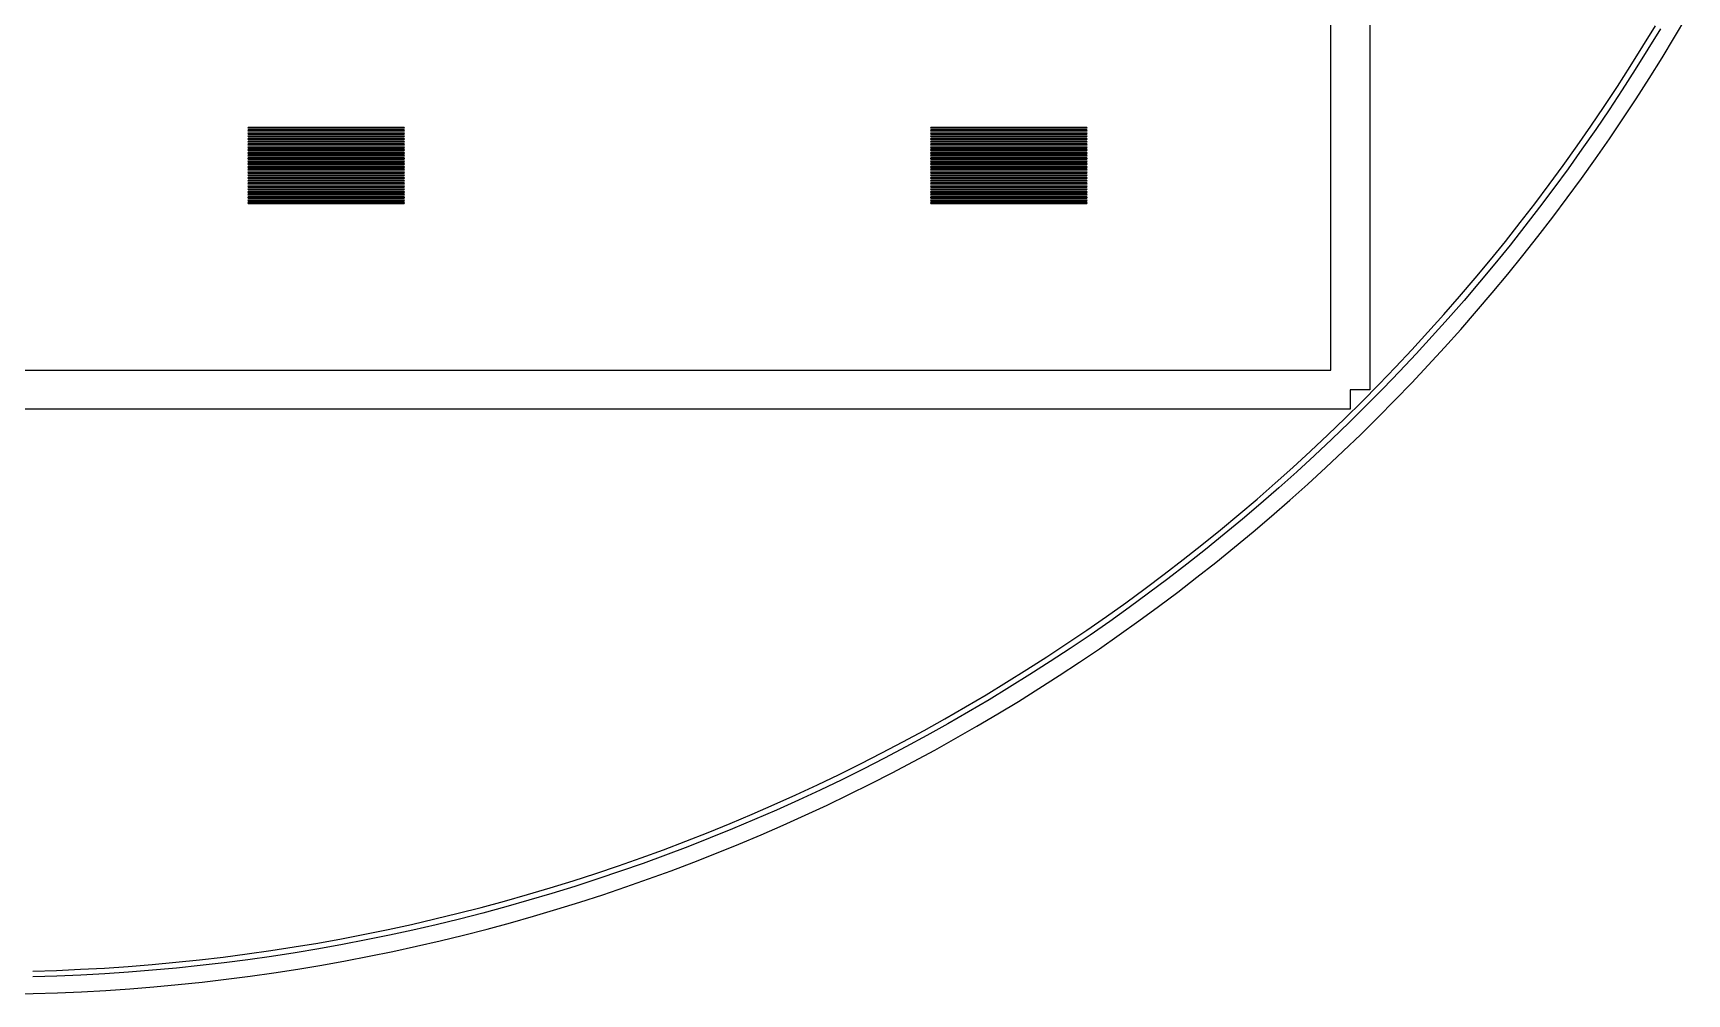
# Model space of a CAD drawing. Extents: x -16 to 83, y -18 to 83.
# Drawn here: x 33.48 to 75.88, y -18.25 to 6.4 of the extents above; entities that cross this region are included whole.
import ezdxf

# ---------------------------------------------------------------- set-up
doc = ezdxf.new("R2010")
doc.units = 0

msp = doc.modelspace()

# ---------------------------------------------------------------- linework, layer by layer
for p, q in [((67.75, 67.25), (67.75, -2.75)), ((66.75, -2.25), (66.75, 66.75)), ((75.5653, 6.28781), (75.8806, 6.82132)), ((74.7539, 6.05986), (75.0721, 6.58342)), ((75.2008, 6.50632), (74.8816, 5.98119)), ((74.4293, 5.54025), (74.7539, 6.05986)), ((74.8816, 5.98119), (74.556, 5.46001)), ((75.2434, 5.75822), (75.5653, 6.28781)), ((74.0984, 5.02466), (74.4293, 5.54025)), ((74.9151, 5.23262), (75.2434, 5.75822)), ((74.556, 5.46001), (74.2241, 4.94286)), ((74.5803, 4.71109), (74.9151, 5.23262)), ((73.7611, 4.51317), (74.0984, 5.02466)), ((74.2241, 4.94286), (73.8858, 4.42982)), ((74.2392, 4.19371), (74.5803, 4.71109)), ((73.4176, 4.00584), (73.7611, 4.51317)), ((73.8858, 4.42982), (73.5413, 3.92099)), ((39, 3.97499), (39, 3.98499)), ((39, 3.98499), (43, 3.98499)), ((43, 3.97499), (39, 3.97499)), ((39, 3.935), (39, 3.94499)), ((39, 3.94499), (43, 3.94499)), ((43, 3.935), (39, 3.935)), ((39, 3.89499), (39, 3.905)), ((39, 3.905), (43, 3.905)), ((43, 3.89499), (39, 3.89499)), ((39, 3.855), (39, 3.86499)), ((39, 3.86499), (43, 3.86499)), ((43, 3.855), (39, 3.855)), ((39, 3.81499), (39, 3.825)), ((39, 3.825), (43, 3.825)), ((43, 3.98499), (43, 3.97499)), ((43, 3.94499), (43, 3.935)), ((43, 3.905), (43, 3.89499)), ((43, 3.86499), (43, 3.855)), ((43, 3.825), (43, 3.81499)), ((56.5, 3.97499), (56.5, 3.98499)), ((56.5, 3.98499), (60.5, 3.98499)), ((60.5, 3.97499), (56.5, 3.97499)), ((56.5, 3.935), (56.5, 3.94499)), ((56.5, 3.94499), (60.5, 3.94499)), ((60.5, 3.935), (56.5, 3.935)), ((56.5, 3.89499), (56.5, 3.905)), ((56.5, 3.905), (60.5, 3.905)), ((60.5, 3.89499), (56.5, 3.89499)), ((56.5, 3.855), (56.5, 3.86499)), ((56.5, 3.86499), (60.5, 3.86499)), ((60.5, 3.855), (56.5, 3.855)), ((56.5, 3.81499), (56.5, 3.825)), ((56.5, 3.825), (60.5, 3.825)), ((60.5, 3.98499), (60.5, 3.97499)), ((60.5, 3.94499), (60.5, 3.935)), ((60.5, 3.905), (60.5, 3.89499)), ((60.5, 3.86499), (60.5, 3.855)), ((60.5, 3.825), (60.5, 3.81499)), ((73.0679, 3.50278), (73.4176, 4.00584)), ((73.5413, 3.92099), (73.1906, 3.41641)), ((73.8918, 3.68056), (74.2392, 4.19371)), ((43, 3.81499), (39, 3.81499)), ((39, 3.77499), (39, 3.78499)), ((39, 3.78499), (43, 3.78499)), ((43, 3.77499), (39, 3.77499)), ((39, 3.73499), (39, 3.745)), ((39, 3.745), (43, 3.745)), ((43, 3.73499), (39, 3.73499)), ((39, 3.69499), (39, 3.70499)), ((39, 3.70499), (43, 3.70499)), ((43, 3.69499), (39, 3.69499)), ((39, 3.655), (39, 3.66499)), ((39, 3.66499), (43, 3.66499)), ((43, 3.655), (39, 3.655)), ((39, 3.61499), (39, 3.625)), ((39, 3.625), (43, 3.625)), ((43, 3.61499), (39, 3.61499)), ((39, 3.575), (39, 3.58499)), ((39, 3.58499), (43, 3.58499)), ((43, 3.575), (39, 3.575)), ((39, 3.53499), (39, 3.545)), ((39, 3.545), (43, 3.545)), ((43, 3.53499), (39, 3.53499)), ((39, 3.495), (39, 3.50499)), ((39, 3.50499), (43, 3.50499)), ((43, 3.495), (39, 3.495)), ((39, 3.45499), (39, 3.465)), ((39, 3.465), (43, 3.465)), ((43, 3.45499), (39, 3.45499)), ((39, 3.41499), (39, 3.42499)), ((39, 3.42499), (43, 3.42499)), ((43, 3.41499), (39, 3.41499)), ((43, 3.78499), (43, 3.77499)), ((43, 3.745), (43, 3.73499)), ((43, 3.70499), (43, 3.69499)), ((43, 3.66499), (43, 3.655)), ((43, 3.625), (43, 3.61499)), ((43, 3.58499), (43, 3.575)), ((43, 3.545), (43, 3.53499)), ((43, 3.50499), (43, 3.495)), ((43, 3.465), (43, 3.45499)), ((43, 3.42499), (43, 3.41499)), ((60.5, 3.81499), (56.5, 3.81499)), ((56.5, 3.77499), (56.5, 3.78499)), ((56.5, 3.78499), (60.5, 3.78499)), ((60.5, 3.77499), (56.5, 3.77499)), ((56.5, 3.73499), (56.5, 3.745)), ((56.5, 3.745), (60.5, 3.745)), ((60.5, 3.73499), (56.5, 3.73499)), ((56.5, 3.69499), (56.5, 3.70499)), ((56.5, 3.70499), (60.5, 3.70499)), ((60.5, 3.69499), (56.5, 3.69499)), ((56.5, 3.655), (56.5, 3.66499)), ((56.5, 3.66499), (60.5, 3.66499)), ((60.5, 3.655), (56.5, 3.655)), ((56.5, 3.61499), (56.5, 3.625)), ((56.5, 3.625), (60.5, 3.625)), ((60.5, 3.61499), (56.5, 3.61499)), ((56.5, 3.575), (56.5, 3.58499)), ((56.5, 3.58499), (60.5, 3.58499)), ((60.5, 3.575), (56.5, 3.575)), ((56.5, 3.53499), (56.5, 3.545)), ((56.5, 3.545), (60.5, 3.545)), ((60.5, 3.53499), (56.5, 3.53499)), ((56.5, 3.495), (56.5, 3.50499)), ((56.5, 3.50499), (60.5, 3.50499)), ((60.5, 3.495), (56.5, 3.495)), ((56.5, 3.45499), (56.5, 3.465)), ((56.5, 3.465), (60.5, 3.465)), ((60.5, 3.45499), (56.5, 3.45499)), ((56.5, 3.41499), (56.5, 3.42499)), ((56.5, 3.42499), (60.5, 3.42499)), ((60.5, 3.41499), (56.5, 3.41499)), ((60.5, 3.78499), (60.5, 3.77499)), ((60.5, 3.745), (60.5, 3.73499)), ((60.5, 3.70499), (60.5, 3.69499)), ((60.5, 3.66499), (60.5, 3.655)), ((60.5, 3.625), (60.5, 3.61499)), ((60.5, 3.58499), (60.5, 3.575)), ((60.5, 3.545), (60.5, 3.53499)), ((60.5, 3.50499), (60.5, 3.495)), ((60.5, 3.465), (60.5, 3.45499)), ((60.5, 3.42499), (60.5, 3.41499)), ((72.7121, 3.00404), (73.0679, 3.50278)), ((73.1906, 3.41641), (72.8336, 2.91618)), ((73.538, 3.17169), (73.8918, 3.68056)), ((39, 3.375), (39, 3.38499)), ((39, 3.38499), (43, 3.38499)), ((43, 3.375), (39, 3.375)), ((39, 3.33499), (39, 3.34499)), ((39, 3.34499), (43, 3.34499)), ((43, 3.33499), (39, 3.33499)), ((39, 3.295), (39, 3.30499)), ((39, 3.30499), (43, 3.30499)), ((43, 3.295), (39, 3.295)), ((39, 3.25499), (39, 3.265)), ((39, 3.265), (43, 3.265)), ((43, 3.25499), (39, 3.25499)), ((39, 3.215), (39, 3.22499)), ((39, 3.22499), (43, 3.22499)), ((43, 3.215), (39, 3.215)), ((39, 3.17499), (39, 3.185)), ((39, 3.185), (43, 3.185)), ((43, 3.17499), (39, 3.17499)), ((39, 3.13499), (39, 3.14499)), ((39, 3.14499), (43, 3.14499)), ((43, 3.13499), (39, 3.13499)), ((39, 3.09499), (39, 3.105)), ((39, 3.105), (43, 3.105)), ((43, 3.09499), (39, 3.09499)), ((39, 3.05499), (39, 3.06499)), ((39, 3.06499), (43, 3.06499)), ((43, 3.05499), (39, 3.05499)), ((39, 3.015), (39, 3.02499)), ((39, 3.02499), (43, 3.02499)), ((43, 3.015), (39, 3.015)), ((39, 2.97501), (39, 2.985)), ((39, 2.985), (43, 2.985)), ((43, 2.97501), (39, 2.97501)), ((43, 3.38499), (43, 3.375)), ((43, 3.34499), (43, 3.33499)), ((43, 3.30499), (43, 3.295)), ((43, 3.265), (43, 3.25499)), ((43, 3.22499), (43, 3.215)), ((43, 3.185), (43, 3.17499)), ((43, 3.14499), (43, 3.13499)), ((43, 3.105), (43, 3.09499)), ((43, 3.06499), (43, 3.05499)), ((43, 3.02499), (43, 3.015)), ((43, 2.985), (43, 2.97501)), ((56.5, 3.375), (56.5, 3.38499)), ((56.5, 3.38499), (60.5, 3.38499)), ((60.5, 3.375), (56.5, 3.375)), ((56.5, 3.33499), (56.5, 3.34499)), ((56.5, 3.34499), (60.5, 3.34499)), ((60.5, 3.33499), (56.5, 3.33499)), ((56.5, 3.295), (56.5, 3.30499)), ((56.5, 3.30499), (60.5, 3.30499)), ((60.5, 3.295), (56.5, 3.295)), ((56.5, 3.25499), (56.5, 3.265)), ((56.5, 3.265), (60.5, 3.265)), ((60.5, 3.25499), (56.5, 3.25499)), ((56.5, 3.215), (56.5, 3.22499)), ((56.5, 3.22499), (60.5, 3.22499)), ((60.5, 3.215), (56.5, 3.215)), ((56.5, 3.17499), (56.5, 3.185)), ((56.5, 3.185), (60.5, 3.185)), ((60.5, 3.17499), (56.5, 3.17499)), ((56.5, 3.13499), (56.5, 3.14499)), ((56.5, 3.14499), (60.5, 3.14499)), ((60.5, 3.13499), (56.5, 3.13499)), ((56.5, 3.09499), (56.5, 3.105)), ((56.5, 3.105), (60.5, 3.105)), ((60.5, 3.09499), (56.5, 3.09499)), ((56.5, 3.05499), (56.5, 3.06499)), ((56.5, 3.06499), (60.5, 3.06499)), ((60.5, 3.05499), (56.5, 3.05499)), ((56.5, 3.015), (56.5, 3.02499)), ((56.5, 3.02499), (60.5, 3.02499)), ((60.5, 3.015), (56.5, 3.015)), ((56.5, 2.97501), (56.5, 2.985)), ((56.5, 2.985), (60.5, 2.985)), ((60.5, 2.97501), (56.5, 2.97501)), ((60.5, 3.38499), (60.5, 3.375)), ((60.5, 3.34499), (60.5, 3.33499)), ((60.5, 3.30499), (60.5, 3.295)), ((60.5, 3.265), (60.5, 3.25499)), ((60.5, 3.22499), (60.5, 3.215)), ((60.5, 3.185), (60.5, 3.17499)), ((60.5, 3.14499), (60.5, 3.13499)), ((60.5, 3.105), (60.5, 3.09499)), ((60.5, 3.06499), (60.5, 3.05499)), ((60.5, 3.02499), (60.5, 3.015)), ((60.5, 2.985), (60.5, 2.97501)), ((72.3501, 2.50972), (72.7121, 3.00404)), ((73.1781, 2.66722), (73.538, 3.17169)), ((39, 2.93501), (39, 2.94501)), ((39, 2.94501), (43, 2.94501)), ((43, 2.93501), (39, 2.93501)), ((39, 2.895), (39, 2.90501)), ((39, 2.90501), (43, 2.90501)), ((43, 2.895), (39, 2.895)), ((39, 2.85501), (39, 2.86501)), ((39, 2.86501), (43, 2.86501)), ((43, 2.85501), (39, 2.85501)), ((39, 2.815), (39, 2.82501)), ((39, 2.82501), (43, 2.82501)), ((43, 2.815), (39, 2.815)), ((39, 2.77501), (39, 2.785)), ((39, 2.785), (43, 2.785)), ((43, 2.77501), (39, 2.77501)), ((39, 2.735), (39, 2.74501)), ((39, 2.74501), (43, 2.74501)), ((43, 2.735), (39, 2.735)), ((39, 2.69501), (39, 2.705)), ((39, 2.705), (43, 2.705)), ((43, 2.69501), (39, 2.69501)), ((39, 2.65501), (39, 2.66501)), ((39, 2.66501), (43, 2.66501)), ((43, 2.65501), (39, 2.65501)), ((39, 2.61501), (39, 2.625)), ((39, 2.625), (43, 2.625)), ((43, 2.61501), (39, 2.61501)), ((39, 2.57501), (39, 2.58501)), ((39, 2.58501), (43, 2.58501)), ((43, 2.57501), (39, 2.57501)), ((39, 2.535), (39, 2.54501)), ((39, 2.54501), (43, 2.54501)), ((43, 2.94501), (43, 2.93501)), ((43, 2.90501), (43, 2.895)), ((43, 2.86501), (43, 2.85501)), ((43, 2.82501), (43, 2.815)), ((43, 2.785), (43, 2.77501)), ((43, 2.74501), (43, 2.735)), ((43, 2.705), (43, 2.69501)), ((43, 2.66501), (43, 2.65501)), ((43, 2.625), (43, 2.61501)), ((43, 2.58501), (43, 2.57501)), ((43, 2.54501), (43, 2.535)), ((56.5, 2.93501), (56.5, 2.94501)), ((56.5, 2.94501), (60.5, 2.94501)), ((60.5, 2.93501), (56.5, 2.93501)), ((56.5, 2.895), (56.5, 2.90501)), ((56.5, 2.90501), (60.5, 2.90501)), ((60.5, 2.895), (56.5, 2.895)), ((56.5, 2.85501), (56.5, 2.86501)), ((56.5, 2.86501), (60.5, 2.86501)), ((60.5, 2.85501), (56.5, 2.85501)), ((56.5, 2.815), (56.5, 2.82501)), ((56.5, 2.82501), (60.5, 2.82501)), ((60.5, 2.815), (56.5, 2.815)), ((56.5, 2.77501), (56.5, 2.785)), ((56.5, 2.785), (60.5, 2.785)), ((60.5, 2.77501), (56.5, 2.77501)), ((56.5, 2.735), (56.5, 2.74501)), ((56.5, 2.74501), (60.5, 2.74501)), ((60.5, 2.735), (56.5, 2.735)), ((56.5, 2.69501), (56.5, 2.705)), ((56.5, 2.705), (60.5, 2.705)), ((60.5, 2.69501), (56.5, 2.69501)), ((56.5, 2.65501), (56.5, 2.66501)), ((56.5, 2.66501), (60.5, 2.66501)), ((60.5, 2.65501), (56.5, 2.65501)), ((56.5, 2.61501), (56.5, 2.625)), ((56.5, 2.625), (60.5, 2.625)), ((60.5, 2.61501), (56.5, 2.61501)), ((56.5, 2.57501), (56.5, 2.58501)), ((56.5, 2.58501), (60.5, 2.58501)), ((60.5, 2.57501), (56.5, 2.57501)), ((56.5, 2.535), (56.5, 2.54501)), ((56.5, 2.54501), (60.5, 2.54501)), ((60.5, 2.94501), (60.5, 2.93501)), ((60.5, 2.90501), (60.5, 2.895)), ((60.5, 2.86501), (60.5, 2.85501)), ((60.5, 2.82501), (60.5, 2.815)), ((60.5, 2.785), (60.5, 2.77501)), ((60.5, 2.74501), (60.5, 2.735)), ((60.5, 2.705), (60.5, 2.69501)), ((60.5, 2.66501), (60.5, 2.65501)), ((60.5, 2.625), (60.5, 2.61501)), ((60.5, 2.58501), (60.5, 2.57501)), ((60.5, 2.54501), (60.5, 2.535)), ((72.8336, 2.91618), (72.4706, 2.42036)), ((72.812, 2.16719), (73.1781, 2.66722)), ((43, 2.535), (39, 2.535)), ((39, 2.49501), (39, 2.505)), ((39, 2.505), (43, 2.505)), ((43, 2.49501), (39, 2.49501)), ((39, 2.455), (39, 2.46501)), ((39, 2.46501), (43, 2.46501)), ((43, 2.455), (39, 2.455)), ((39, 2.41501), (39, 2.425)), ((39, 2.425), (43, 2.425)), ((43, 2.41501), (39, 2.41501)), ((39, 2.375), (39, 2.38501)), ((39, 2.38501), (43, 2.38501)), ((43, 2.375), (39, 2.375)), ((39, 2.33501), (39, 2.345)), ((39, 2.345), (43, 2.345)), ((43, 2.33501), (39, 2.33501)), ((39, 2.29501), (39, 2.30501)), ((39, 2.30501), (43, 2.30501)), ((43, 2.29501), (39, 2.29501)), ((39, 2.255), (39, 2.26501)), ((39, 2.26501), (43, 2.26501)), ((43, 2.255), (39, 2.255)), ((39, 2.21501), (39, 2.22501)), ((39, 2.22501), (43, 2.22501)), ((43, 2.21501), (39, 2.21501)), ((39, 2.175), (39, 2.18501)), ((39, 2.18501), (43, 2.18501)), ((43, 2.175), (39, 2.175)), ((39, 2.13501), (39, 2.145)), ((39, 2.145), (43, 2.145)), ((43, 2.13501), (39, 2.13501)), ((43, 2.505), (43, 2.49501)), ((43, 2.46501), (43, 2.455)), ((43, 2.425), (43, 2.41501)), ((43, 2.38501), (43, 2.375)), ((43, 2.345), (43, 2.33501)), ((43, 2.30501), (43, 2.29501)), ((43, 2.26501), (43, 2.255)), ((43, 2.22501), (43, 2.21501)), ((43, 2.18501), (43, 2.175)), ((43, 2.145), (43, 2.13501)), ((60.5, 2.535), (56.5, 2.535)), ((56.5, 2.49501), (56.5, 2.505)), ((56.5, 2.505), (60.5, 2.505)), ((60.5, 2.49501), (56.5, 2.49501)), ((56.5, 2.455), (56.5, 2.46501)), ((56.5, 2.46501), (60.5, 2.46501)), ((60.5, 2.455), (56.5, 2.455)), ((56.5, 2.41501), (56.5, 2.425)), ((56.5, 2.425), (60.5, 2.425)), ((60.5, 2.41501), (56.5, 2.41501)), ((56.5, 2.375), (56.5, 2.38501)), ((56.5, 2.38501), (60.5, 2.38501)), ((60.5, 2.375), (56.5, 2.375)), ((56.5, 2.33501), (56.5, 2.345)), ((56.5, 2.345), (60.5, 2.345)), ((60.5, 2.33501), (56.5, 2.33501)), ((56.5, 2.29501), (56.5, 2.30501)), ((56.5, 2.30501), (60.5, 2.30501)), ((60.5, 2.29501), (56.5, 2.29501)), ((56.5, 2.255), (56.5, 2.26501)), ((56.5, 2.26501), (60.5, 2.26501)), ((60.5, 2.255), (56.5, 2.255)), ((56.5, 2.21501), (56.5, 2.22501)), ((56.5, 2.22501), (60.5, 2.22501)), ((60.5, 2.21501), (56.5, 2.21501)), ((56.5, 2.175), (56.5, 2.18501)), ((56.5, 2.18501), (60.5, 2.18501)), ((60.5, 2.175), (56.5, 2.175)), ((56.5, 2.13501), (56.5, 2.145)), ((56.5, 2.145), (60.5, 2.145)), ((60.5, 2.13501), (56.5, 2.13501)), ((60.5, 2.505), (60.5, 2.49501)), ((60.5, 2.46501), (60.5, 2.455)), ((60.5, 2.425), (60.5, 2.41501)), ((60.5, 2.38501), (60.5, 2.375)), ((60.5, 2.345), (60.5, 2.33501)), ((60.5, 2.30501), (60.5, 2.29501)), ((60.5, 2.26501), (60.5, 2.255)), ((60.5, 2.22501), (60.5, 2.21501)), ((60.5, 2.18501), (60.5, 2.175)), ((60.5, 2.145), (60.5, 2.13501)), ((71.9821, 2.01987), (72.3501, 2.50972)), ((72.4706, 2.42036), (72.1015, 1.92905)), ((72.4398, 1.67169), (72.812, 2.16719)), ((39, 2.095), (39, 2.10501)), ((39, 2.10501), (43, 2.10501)), ((43, 2.095), (39, 2.095)), ((39, 2.05501), (39, 2.065)), ((39, 2.065), (43, 2.065)), ((43, 2.05501), (39, 2.05501)), ((39, 2.01501), (39, 2.02501)), ((39, 2.02501), (43, 2.02501)), ((43, 2.01501), (39, 2.01501)), ((43, 2.10501), (43, 2.095)), ((43, 2.065), (43, 2.05501)), ((43, 2.02501), (43, 2.01501)), ((56.5, 2.095), (56.5, 2.10501)), ((56.5, 2.10501), (60.5, 2.10501)), ((60.5, 2.095), (56.5, 2.095)), ((56.5, 2.05501), (56.5, 2.065)), ((56.5, 2.065), (60.5, 2.065)), ((60.5, 2.05501), (56.5, 2.05501)), ((56.5, 2.01501), (56.5, 2.02501)), ((56.5, 2.02501), (60.5, 2.02501)), ((60.5, 2.01501), (56.5, 2.01501)), ((60.5, 2.10501), (60.5, 2.095)), ((60.5, 2.065), (60.5, 2.05501)), ((60.5, 2.02501), (60.5, 2.01501)), ((71.6082, 1.53458), (71.9821, 2.01987)), ((72.1015, 1.92905), (71.7264, 1.44229)), ((71.2283, 1.05389), (71.6082, 1.53458)), ((71.7264, 1.44229), (71.3454, 0.96018)), ((72.0615, 1.18082), (72.4398, 1.67169)), ((70.8425, 0.57793), (71.2283, 1.05389)), ((71.3454, 0.96018), (70.9585, 0.48276)), ((71.6772, 0.69459), (72.0615, 1.18082)), ((70.451, 0.10672), (70.8425, 0.57793)), ((70.9585, 0.48276), (70.5658, 0.01015)), ((71.287, 0.21315), (71.6772, 0.69459)), ((70.0536, -0.35965), (70.451, 0.10672)), ((70.5658, 0.01015), (70.1672, -0.45763)), ((70.8909, -0.26349), (71.287, 0.21315)), ((69.6506, -0.82111), (70.0536, -0.35965)), ((70.489, -0.73523), (70.8909, -0.26349)), ((69.242, -1.27757), (69.6506, -0.82111)), ((70.1672, -0.45763), (69.763, -0.92047)), ((70.0814, -1.202), (70.489, -0.73523)), ((69.763, -0.92047), (69.3531, -1.37831)), ((69.668, -1.66373), (70.0814, -1.202)), ((68.8278, -1.729), (69.242, -1.27757)), ((69.3531, -1.37831), (68.9377, -1.83109)), ((69.249, -2.12035), (69.668, -1.66373)), ((68.408, -2.17531), (68.8278, -1.729)), ((68.9377, -1.83109), (68.5167, -2.27873)), ((-2.25, -2.25), (66.75, -2.25)), ((67.9828, -2.61642), (68.408, -2.17531)), ((68.5167, -2.27873), (68.0902, -2.72119)), ((68.8245, -2.57179), (69.249, -2.12035)), ((67.75, -2.75), (67.25, -2.75)), ((67.25, -2.75), (67.25, -3.25)), ((67.5523, -3.05231), (67.9828, -2.61642)), ((68.0902, -2.72119), (67.6584, -3.15837)), ((68.3944, -3.01799), (68.8245, -2.57179)), ((67.25, -3.25), (-2.75, -3.25)), ((67.1164, -3.48285), (67.5523, -3.05231)), ((67.6584, -3.15837), (67.2212, -3.59021)), ((67.9589, -3.45889), (68.3944, -3.01799)), ((66.6753, -3.90804), (67.1164, -3.48285)), ((67.2212, -3.59021), (66.7787, -4.01666)), ((67.518, -3.89439), (67.9589, -3.45889)), ((66.229, -4.32776), (66.6753, -3.90804)), ((66.7787, -4.01666), (66.3311, -4.43765)), ((67.0718, -4.32448), (67.518, -3.89439)), ((65.7776, -4.74197), (66.229, -4.32776)), ((66.3311, -4.43765), (65.8783, -4.85312)), ((66.6203, -4.74904), (67.0718, -4.32448)), ((65.3211, -5.15063), (65.7776, -4.74197)), ((65.8783, -4.85312), (65.4205, -5.263)), ((66.1637, -5.16803), (66.6203, -4.74904)), ((64.8596, -5.55365), (65.3211, -5.15063)), ((65.4205, -5.263), (64.9576, -5.66722)), ((65.702, -5.58138), (66.1637, -5.16803)), ((64.3933, -5.95097), (64.8596, -5.55365)), ((64.9576, -5.66722), (64.4899, -6.06575)), ((65.2352, -5.98904), (65.702, -5.58138)), ((63.4461, -6.7283), (63.9221, -6.34254)), ((63.9221, -6.34254), (64.3933, -5.95097)), ((64.4899, -6.06575), (64.0172, -6.4585)), ((64.7635, -6.39095), (65.2352, -5.98904)), ((62.9654, -7.10818), (63.4461, -6.7283)), ((64.0172, -6.4585), (63.5398, -6.84541)), ((64.2868, -6.78702), (64.7635, -6.39095)), ((62.4801, -7.48215), (62.9654, -7.10818)), ((63.5398, -6.84541), (63.0577, -7.22644)), ((63.3192, -7.56149), (63.8054, -7.17723)), ((63.8054, -7.17723), (64.2868, -6.78702)), ((61.9903, -7.85013), (62.4801, -7.48215)), ((62.571, -7.60153), (62.0796, -7.97061)), ((63.0577, -7.22644), (62.571, -7.60153)), ((62.8283, -7.93976), (63.3192, -7.56149)), ((61.496, -8.21207), (61.9903, -7.85013)), ((62.0796, -7.97061), (61.5838, -8.33363)), ((62.3328, -8.31198), (62.8283, -7.93976)), ((60.9972, -8.56792), (61.496, -8.21207)), ((61.5838, -8.33363), (61.0836, -8.69055)), ((61.8328, -8.67809), (62.3328, -8.31198)), ((60.4942, -8.91762), (60.9972, -8.56792)), ((61.0836, -8.69055), (60.579, -9.04131)), ((61.3283, -9.03802), (61.8328, -8.67809)), ((59.4753, -9.59836), (59.9868, -9.26111)), ((59.9868, -9.26111), (60.4942, -8.91762)), ((60.579, -9.04131), (60.0702, -9.38583)), ((60.8194, -9.39175), (61.3283, -9.03802)), ((58.9597, -9.92931), (59.4753, -9.59836)), ((59.5571, -9.72409), (59.04, -10.056)), ((60.0702, -9.38583), (59.5571, -9.72409)), ((59.7889, -10.0803), (60.3063, -9.73921)), ((60.3063, -9.73921), (60.8194, -9.39175)), ((58.4401, -10.2539), (58.9597, -9.92931)), ((59.04, -10.056), (58.5188, -10.3816)), ((59.2674, -10.4151), (59.7889, -10.0803)), ((57.3891, -10.8838), (57.9166, -10.5721)), ((57.9166, -10.5721), (58.4401, -10.2539)), ((58.5188, -10.3816), (57.9937, -10.7008)), ((58.7418, -10.7434), (59.2674, -10.4151)), ((56.8579, -11.1891), (57.3891, -10.8838)), ((57.4647, -11.0134), (56.9319, -11.3196)), ((57.9937, -10.7008), (57.4647, -11.0134)), ((58.2122, -11.0653), (58.7418, -10.7434)), ((56.323, -11.4878), (56.8579, -11.1891)), ((56.9319, -11.3196), (56.3953, -11.6192)), ((57.1414, -11.6894), (57.6787, -11.3806)), ((57.6787, -11.3806), (58.2122, -11.0653)), ((55.2424, -12.0654), (55.7845, -11.7799)), ((55.7845, -11.7799), (56.323, -11.4878)), ((56.3953, -11.6192), (55.8552, -11.9122)), ((56.6003, -11.9915), (57.1414, -11.6894)), ((54.6968, -12.3442), (55.2424, -12.0654)), ((55.3115, -12.1985), (54.7643, -12.4782)), ((55.8552, -11.9122), (55.3115, -12.1985)), ((55.5072, -12.5758), (56.0555, -12.287)), ((56.0555, -12.287), (56.6003, -11.9915)), ((53.5957, -12.8817), (54.1479, -12.6163)), ((54.1479, -12.6163), (54.6968, -12.3442)), ((54.7643, -12.4782), (54.2137, -12.7511)), ((54.9554, -12.8578), (55.5072, -12.5758)), ((52.4817, -13.3919), (53.0402, -13.1402)), ((53.0402, -13.1402), (53.5957, -12.8817)), ((53.6598, -13.0173), (53.1027, -13.2766)), ((54.2137, -12.7511), (53.6598, -13.0173)), ((53.8415, -13.4015), (54.4001, -13.1331)), ((54.4001, -13.1331), (54.9554, -12.8578)), ((51.92, -13.6367), (52.4817, -13.3919)), ((52.5424, -13.5291), (51.9791, -13.7746)), ((53.1027, -13.2766), (52.5424, -13.5291)), ((53.2797, -13.663), (53.8415, -13.4015)), ((50.788, -14.1057), (51.3555, -13.8747)), ((51.3555, -13.8747), (51.92, -13.6367)), ((51.9791, -13.7746), (51.4129, -14.0133)), ((52.1466, -14.1652), (52.7147, -13.9176)), ((52.7147, -13.9176), (53.2797, -13.663)), ((49.6448, -14.5466), (50.2178, -14.3297)), ((50.2178, -14.3297), (50.788, -14.1057)), ((50.8437, -14.2449), (50.2717, -14.4696)), ((51.4129, -14.0133), (50.8437, -14.2449)), ((51.0015, -14.6396), (51.5755, -14.4059)), ((51.5755, -14.4059), (52.1466, -14.1652)), ((48.4911, -14.9594), (49.0692, -14.7566)), ((49.0692, -14.7566), (49.6448, -14.5466)), ((49.6971, -14.6872), (49.1198, -14.8978)), ((50.2717, -14.4696), (49.6971, -14.6872)), ((50.4247, -14.8661), (51.0015, -14.6396)), ((47.3276, -15.3438), (47.9106, -15.1552)), ((47.9106, -15.1552), (48.4911, -14.9594)), ((48.5399, -15.1013), (47.9576, -15.2976)), ((49.1198, -14.8978), (48.5399, -15.1013)), ((49.2629, -15.298), (49.8451, -15.0856)), ((49.8451, -15.0856), (50.4247, -14.8661)), ((46.1551, -15.6995), (46.7425, -15.5252)), ((46.786, -15.6688), (46.1969, -15.8436)), ((46.7425, -15.5252), (47.3276, -15.3438)), ((47.3729, -15.4868), (46.786, -15.6688)), ((47.9576, -15.2976), (47.3729, -15.4868)), ((48.0909, -15.7012), (48.6782, -15.5032)), ((48.6782, -15.5032), (49.2629, -15.298)), ((44.3808, -16.1788), (44.9742, -16.0263)), ((44.9742, -16.0263), (45.5656, -15.8665)), ((45.6056, -16.0111), (45.0124, -16.1713)), ((45.5656, -15.8665), (46.1551, -15.6995)), ((46.1969, -15.8436), (45.6056, -16.0111)), ((46.3152, -16.2517), (46.9094, -16.0755)), ((46.9094, -16.0755), (47.5013, -15.892)), ((47.5013, -15.892), (48.0909, -15.7012)), ((42.59, -16.5925), (43.1886, -16.4619)), ((43.1886, -16.4619), (43.7856, -16.324)), ((43.8202, -16.47), (43.2215, -16.6083)), ((43.7856, -16.324), (44.3808, -16.1788)), ((44.4172, -16.3243), (43.8202, -16.47)), ((45.0124, -16.1713), (44.4172, -16.3243)), ((45.1207, -16.5823), (45.719, -16.4207)), ((45.719, -16.4207), (46.3152, -16.2517)), ((40.181, -17.041), (40.7853, -16.94)), ((40.7853, -16.94), (41.3883, -16.8315)), ((41.3883, -16.8315), (41.9899, -16.7157)), ((42.0191, -16.8628), (41.4157, -16.979)), ((41.9899, -16.7157), (42.59, -16.5925)), ((42.6211, -16.7392), (42.0191, -16.8628)), ((43.2215, -16.6083), (42.6211, -16.7392)), ((43.3146, -17.0229), (43.9184, -16.8835)), ((43.9184, -16.8835), (44.5205, -16.7366)), ((44.5205, -16.7366), (45.1207, -16.5823)), ((37.1435, -17.4346), (37.7528, -17.3708)), ((37.7528, -17.3708), (38.3613, -17.2995)), ((38.3613, -17.2995), (38.9689, -17.2208)), ((38.9891, -17.3694), (38.3797, -17.4484)), ((38.9689, -17.2208), (39.5755, -17.1346)), ((39.5975, -17.283), (38.9891, -17.3694)), ((39.5755, -17.1346), (40.181, -17.041)), ((40.2048, -17.1891), (39.5975, -17.283)), ((40.8109, -17.0878), (40.2048, -17.1891)), ((41.4157, -16.979), (40.8109, -17.0878)), ((41.4935, -17.3968), (42.1021, -17.2796)), ((42.1021, -17.2796), (42.7091, -17.155)), ((42.7091, -17.155), (43.3146, -17.0229)), ((33.4752, -17.66), (34.0876, -17.6412)), ((34.0931, -17.7911), (33.4789, -17.8099)), ((34.0876, -17.6412), (34.6997, -17.6149)), ((34.7071, -17.7647), (34.0931, -17.7911)), ((34.6997, -17.6149), (35.3114, -17.581)), ((35.3206, -17.7308), (34.7071, -17.7647)), ((35.3114, -17.581), (35.9227, -17.5397)), ((35.9337, -17.6893), (35.3206, -17.7308)), ((35.9227, -17.5397), (36.5334, -17.4909)), ((36.5463, -17.6404), (35.9337, -17.6893)), ((36.5334, -17.4909), (37.1435, -17.4346)), ((37.1582, -17.5839), (36.5463, -17.6404)), ((37.7694, -17.5199), (37.1582, -17.5839)), ((38.3797, -17.4484), (37.7694, -17.5199)), ((38.4317, -17.8702), (39.0463, -17.7906)), ((39.0463, -17.7906), (39.6599, -17.7034)), ((39.6599, -17.7034), (40.2723, -17.6087)), ((40.2723, -17.6087), (40.8836, -17.5065)), ((40.8836, -17.5065), (41.4935, -17.3968)), ((33.4893, -18.2348), (34.1088, -18.2158)), ((34.1088, -18.2158), (34.7279, -18.1892)), ((34.7279, -18.1892), (35.3467, -18.155)), ((35.3467, -18.155), (35.965, -18.1132)), ((35.965, -18.1132), (36.5828, -18.0638)), ((36.5828, -18.0638), (37.1999, -18.0068)), ((37.1999, -18.0068), (37.8162, -17.9423)), ((37.8162, -17.9423), (38.4317, -17.8702)), ((32.8697, -18.2462), (33.4893, -18.2348))]:
    msp.add_line(p, q)

doc.saveas('drawing.dxf')
